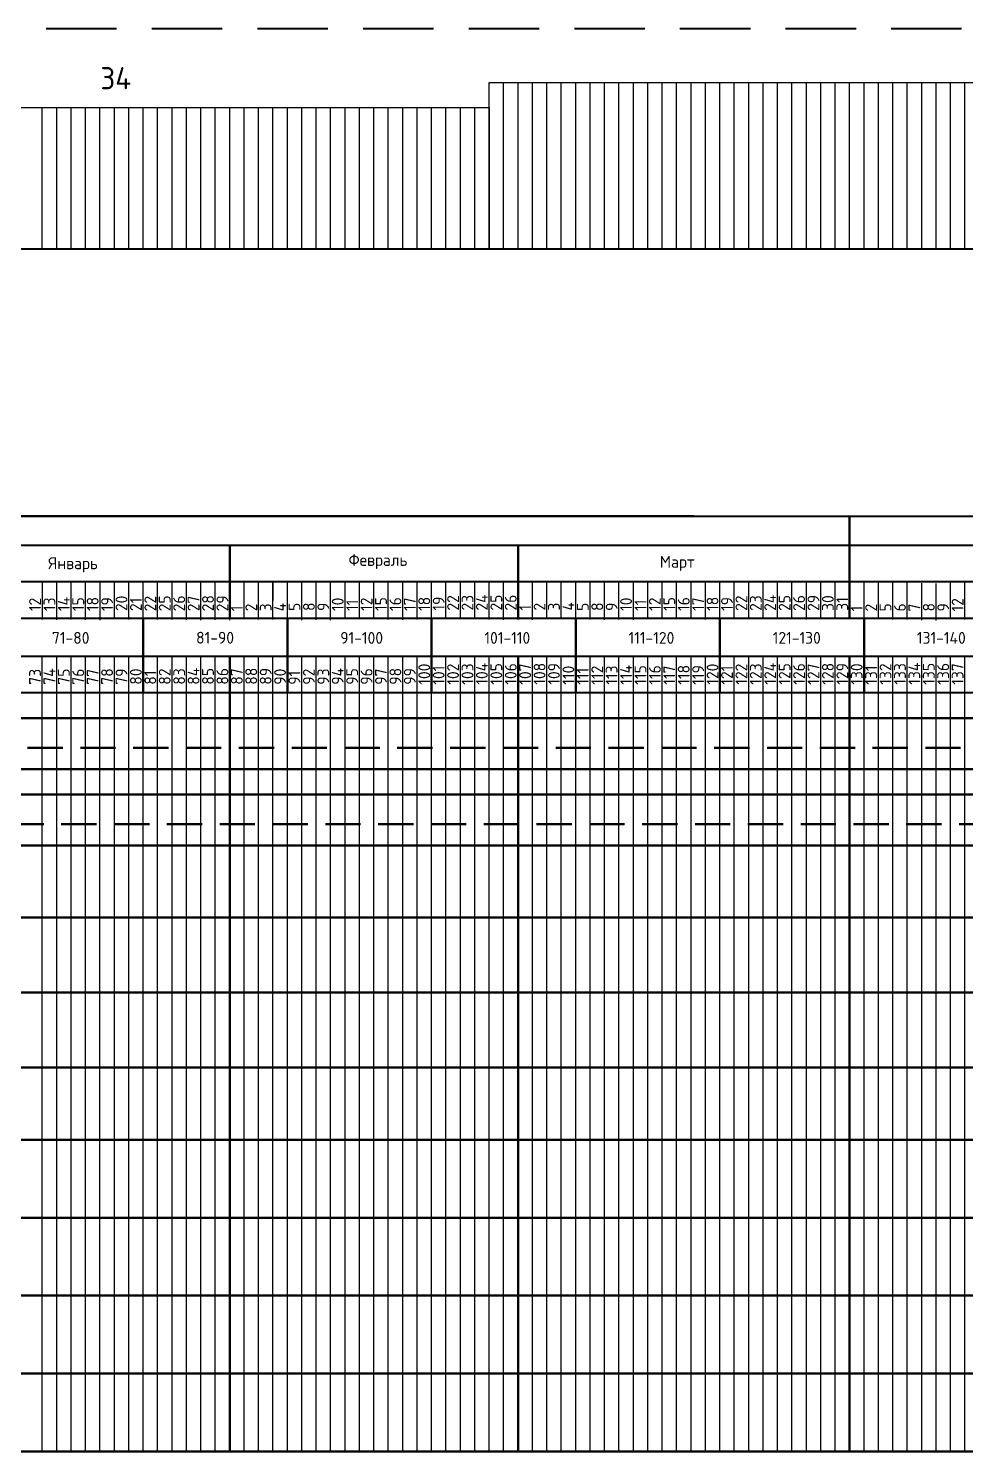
# Model space of a CAD drawing. Header units: millimetres. Extents: x -782 to 10910, y 3841 to 13237.
# Drawn here: x 4202.5 to 4287, y 12475.1 to 12603.5 of the extents above; entities that cross this region are included whole.
import ezdxf

# ---------------------------------------------------------------- set-up
doc = ezdxf.new("R2010")
doc.units = ezdxf.units.MM
doc.linetypes.add('DASHED2', pattern=[9.525, 6.35, -3.175])
doc.linetypes.add('HIDDEN2', pattern=[4.7625, 3.175, -1.5875])
doc.layers.add('05', color=7, linetype='Continuous', lineweight=50)
doc.layers.add('A0-08', color=101, linetype='Continuous')
doc.styles.add('GOST-2.304_Type-B', font='GOST_Common.ttf')

msp = doc.modelspace()

# ---------------------------------------------------------------- linework, layer by layer
at = {"linetype": 'DASHED2', "lineweight": 40}
msp.add_line((4108.816436, 12603.501615), (4715.916436, 12603.501615), dxfattribs=at)
at = {"lineweight": 25}
for p, q in [((4244.016436, 12583.626615), (4244.016436, 12598.626615)), ((4245.316436, 12583.626615), (4245.316436, 12598.626615)), ((4246.616436, 12583.626615), (4246.616436, 12598.626615)), ((4247.916436, 12583.626615), (4247.916436, 12598.626615)), ((4249.216436, 12583.626615), (4249.216436, 12598.626615)), ((4250.516436, 12583.626615), (4250.516436, 12598.626615)), ((4251.816436, 12583.626615), (4251.816436, 12598.626615)), ((4253.116436, 12583.626615), (4253.116436, 12598.626615)), ((4254.416436, 12583.626615), (4254.416436, 12598.626615)), ((4255.716436, 12583.626615), (4255.716436, 12598.626615)), ((4257.016436, 12583.626615), (4257.016436, 12598.626615)), ((4258.316436, 12583.626615), (4258.316436, 12598.626615)), ((4259.616436, 12583.626615), (4259.616436, 12598.626615)), ((4260.916436, 12583.626615), (4260.916436, 12598.626615)), ((4262.216436, 12583.626615), (4262.216436, 12598.626615)), ((4263.516436, 12583.626615), (4263.516436, 12598.626615)), ((4264.816436, 12583.626615), (4264.816436, 12598.626615)), ((4266.116436, 12583.626615), (4266.116436, 12598.626615)), ((4267.416436, 12583.626615), (4267.416436, 12598.626615)), ((4268.716436, 12583.626615), (4268.716436, 12598.626615)), ((4270.016436, 12583.626615), (4270.016436, 12598.626615)), ((4271.316436, 12583.626615), (4271.316436, 12598.626615)), ((4272.616436, 12583.626615), (4272.616436, 12598.626615)), ((4273.916436, 12583.626615), (4273.916436, 12598.626615)), ((4275.216436, 12583.626615), (4275.216436, 12598.626615)), ((4276.516436, 12583.626615), (4276.516436, 12598.626615)), ((4277.816436, 12583.626615), (4277.816436, 12598.626615)), ((4279.116436, 12583.626615), (4279.116436, 12598.626615)), ((4280.416436, 12583.626615), (4280.416436, 12598.626615)), ((4281.716436, 12583.626615), (4281.716436, 12598.626615)), ((4283.016436, 12583.626615), (4283.016436, 12598.626615)), ((4284.316436, 12583.626615), (4284.316436, 12598.626615)), ((4285.616436, 12583.626615), (4285.616436, 12598.626615)), ((4286.916436, 12583.626615), (4286.916436, 12598.626615)), ((4203.716436, 12583.626615), (4203.716436, 12596.376615)), ((4205.016436, 12583.626615), (4205.016436, 12596.376615)), ((4206.316436, 12583.626615), (4206.316436, 12596.376615)), ((4207.616436, 12583.626615), (4207.616436, 12596.376615)), ((4208.916436, 12583.626615), (4208.916436, 12596.376615)), ((4210.216436, 12583.626615), (4210.216436, 12596.376615)), ((4211.516436, 12583.626615), (4211.516436, 12596.376615)), ((4212.816436, 12583.626615), (4212.816436, 12596.376615)), ((4214.116436, 12583.626615), (4214.116436, 12596.376615)), ((4215.416436, 12583.626615), (4215.416436, 12596.376615)), ((4216.716436, 12583.626615), (4216.716436, 12596.376615)), ((4218.016436, 12583.626615), (4218.016436, 12596.376615)), ((4219.316436, 12583.626615), (4219.316436, 12596.376615)), ((4220.616436, 12583.626615), (4220.616436, 12596.376615)), ((4221.916436, 12583.626615), (4221.916436, 12596.376615)), ((4223.216436, 12583.626615), (4223.216436, 12596.376615)), ((4224.516436, 12583.626615), (4224.516436, 12596.376615)), ((4225.816436, 12583.626615), (4225.816436, 12596.376615)), ((4227.116436, 12583.626615), (4227.116436, 12596.376615)), ((4228.416436, 12583.626615), (4228.416436, 12596.376615)), ((4229.716436, 12583.626615), (4229.716436, 12596.376615)), ((4231.016436, 12583.626615), (4231.016436, 12596.376615)), ((4232.316436, 12583.626615), (4232.316436, 12596.376615)), ((4233.616436, 12583.626615), (4233.616436, 12596.376615)), ((4234.916436, 12583.626615), (4234.916436, 12596.376615)), ((4236.216436, 12583.626615), (4236.216436, 12596.376615)), ((4237.516436, 12583.626615), (4237.516436, 12596.376615)), ((4238.816436, 12583.626615), (4238.816436, 12596.376615)), ((4240.116436, 12583.626615), (4240.116436, 12596.376615)), ((4241.416436, 12583.626615), (4241.416436, 12596.376615)), ((4242.716436, 12583.626615), (4242.716436, 12596.376615)), ((4203.717062, 12550.197031), (4203.717062, 12553.521213)), ((4205.01694, 12550.195102), (4205.01694, 12553.519284)), ((4205.017062, 12550.16626), (4205.017062, 12553.490442)), ((4206.31694, 12550.195102), (4206.31694, 12553.519284)), ((4207.61694, 12550.164331), (4207.61694, 12553.488513)), ((4207.616999, 12550.245531), (4207.616999, 12553.569714)), ((4208.91694, 12550.13356), (4208.91694, 12553.457743)), ((4210.216999, 12550.245531), (4210.216999, 12553.569714)), ((4211.516877, 12550.195274), (4211.516877, 12553.519457)), ((4211.516901, 12550.299245), (4211.516901, 12553.623427)), ((4211.516999, 12550.245531), (4211.516999, 12553.569714)), ((4212.816999, 12550.214761), (4212.816999, 12553.538943)), ((4214.116877, 12550.195274), (4214.116877, 12553.519457)), ((4214.116901, 12550.206972), (4214.116901, 12553.531155)), ((4215.416877, 12550.195274), (4215.416877, 12553.519457)), ((4216.716877, 12550.164504), (4216.716877, 12553.488686)), ((4216.716901, 12550.206972), (4216.716901, 12553.531155)), ((4218.016877, 12550.133733), (4218.016877, 12553.457915)), ((4218.016901, 12550.206972), (4218.016901, 12553.531155)), ((4219.316901, 12550.176202), (4219.316901, 12553.500384)), ((4220.616814, 12550.213004), (4220.616814, 12553.537187)), ((4220.616901, 12550.145431), (4220.616901, 12553.469613)), ((4223.216814, 12550.213004), (4223.216814, 12553.537187)), ((4223.216839, 12550.207145), (4223.216839, 12553.531327)), ((4224.516814, 12550.213004), (4224.516814, 12553.537187)), ((4225.816814, 12550.182234), (4225.816814, 12553.506416)), ((4225.816839, 12550.207145), (4225.816839, 12553.531327)), ((4227.116814, 12550.151463), (4227.116814, 12553.475645)), ((4227.116839, 12550.207145), (4227.116839, 12553.531327)), ((4228.416839, 12550.176374), (4228.416839, 12553.500557)), ((4229.716751, 12550.230734), (4229.716751, 12553.554916)), ((4229.716839, 12550.145604), (4229.716839, 12553.469786)), ((4232.316751, 12550.230734), (4232.316751, 12553.554916)), ((4232.316775, 12550.224875), (4232.316775, 12553.549057)), ((4233.616751, 12550.230734), (4233.616751, 12553.554916)), ((4234.916751, 12550.199964), (4234.916751, 12553.524146)), ((4234.916775, 12550.224875), (4234.916775, 12553.549057)), ((4236.216751, 12550.169193), (4236.216751, 12553.493375)), ((4236.216775, 12550.224875), (4236.216775, 12553.549057)), ((4237.516775, 12550.194104), (4237.516775, 12553.518287)), ((4238.816688, 12550.230907), (4238.816688, 12553.555089)), ((4238.816775, 12550.163334), (4238.816775, 12553.487516)), ((4241.416688, 12550.230907), (4241.416688, 12553.555089)), ((4241.416712, 12550.242605), (4241.416712, 12553.566787)), ((4242.716688, 12550.230907), (4242.716688, 12553.555089)), ((4244.016688, 12550.200136), (4244.016688, 12553.524318)), ((4244.016712, 12550.242605), (4244.016712, 12553.566787)), ((4245.316688, 12550.169365), (4245.316688, 12553.493548)), ((4245.316712, 12550.242605), (4245.316712, 12553.566787)), ((4246.616712, 12550.211834), (4246.616712, 12553.536016)), ((4247.916625, 12550.248637), (4247.916625, 12553.572819)), ((4247.916712, 12550.181064), (4247.916712, 12553.505246)), ((4250.516625, 12550.248637), (4250.516625, 12553.572819)), ((4250.51665, 12550.242777), (4250.51665, 12553.56696)), ((4251.816625, 12550.248637), (4251.816625, 12553.572819)), ((4253.116625, 12550.217866), (4253.116625, 12553.542048)), ((4253.11665, 12550.242777), (4253.11665, 12553.56696)), ((4254.416625, 12550.187095), (4254.416625, 12553.511278)), ((4254.41665, 12550.242777), (4254.41665, 12553.56696)), ((4255.71665, 12550.212007), (4255.71665, 12553.536189)), ((4257.016562, 12550.266367), (4257.016562, 12553.590549)), ((4257.01665, 12550.181236), (4257.01665, 12553.505418)), ((4259.616562, 12550.266367), (4259.616562, 12553.590549)), ((4259.616587, 12550.260507), (4259.616587, 12553.58469)), ((4260.916562, 12550.266367), (4260.916562, 12553.590549)), ((4262.216562, 12550.235596), (4262.216562, 12553.559778)), ((4262.216587, 12550.260507), (4262.216587, 12553.58469)), ((4263.516562, 12550.204825), (4263.516562, 12553.529008)), ((4263.516587, 12550.260507), (4263.516587, 12553.58469)), ((4264.816587, 12550.229737), (4264.816587, 12553.553919)), ((4266.116499, 12550.266539), (4266.116499, 12553.590721)), ((4268.716499, 12550.266539), (4268.716499, 12553.590721)), ((4270.016499, 12550.266539), (4270.016499, 12553.590721)), ((4271.316499, 12550.235769), (4271.316499, 12553.559951)), ((4272.616499, 12550.204998), (4272.616499, 12553.52918)), ((4275.216436, 12550.284269), (4275.216436, 12553.608451)), ((4277.816436, 12550.191997), (4277.816436, 12553.516179)), ((4280.416436, 12550.191997), (4280.416436, 12553.516179)), ((4281.716436, 12550.191997), (4281.716436, 12553.516179)), ((4283.016436, 12550.161226), (4283.016436, 12553.485408)), ((4284.316436, 12550.130455), (4284.316436, 12553.454637)), ((4286.916373, 12550.192169), (4286.916373, 12553.516351)), ((4203.716436, 12543.605173), (4203.716436, 12546.929356)), ((4203.716436, 12543.605173), (4203.716436, 12546.929356)), ((4203.716436, 12475.181368), (4203.716436, 12546.91397)), ((4205.016436, 12543.605173), (4205.016436, 12546.929356)), ((4205.016436, 12543.605173), (4205.016436, 12546.929356)), ((4205.016436, 12475.181373), (4205.016436, 12546.91397)), ((4206.316436, 12543.605173), (4206.316436, 12546.944741)), ((4206.316436, 12475.181378), (4206.316436, 12546.91397)), ((4207.616436, 12475.181383), (4207.616436, 12546.91397)), ((4207.616436, 12543.589788), (4207.616436, 12546.91397)), ((4207.616436, 12543.589788), (4207.616436, 12546.91397)), ((4208.916436, 12475.181388), (4208.916436, 12546.91397)), ((4208.916436, 12543.589788), (4208.916436, 12546.91397)), ((4208.916436, 12543.589788), (4208.916436, 12546.91397)), ((4210.216436, 12543.589788), (4210.216436, 12546.929356)), ((4210.216436, 12475.181393), (4210.216436, 12546.91397)), ((4211.516436, 12543.605173), (4211.516436, 12546.929356)), ((4211.516436, 12543.605173), (4211.516436, 12546.929356)), ((4211.516436, 12475.181397), (4211.516436, 12546.91397)), ((4212.816436, 12543.605173), (4212.816436, 12546.929356)), ((4212.816436, 12475.181402), (4212.816436, 12546.91397)), ((4214.116436, 12543.605173), (4214.116436, 12546.944741)), ((4214.116436, 12475.181407), (4214.116436, 12546.91397)), ((4215.416436, 12543.605173), (4215.416436, 12546.929356)), ((4215.416436, 12543.605173), (4215.416436, 12546.929356)), ((4215.416436, 12475.181412), (4215.416436, 12546.91397)), ((4216.716436, 12543.605173), (4216.716436, 12546.929356)), ((4216.716436, 12543.605173), (4216.716436, 12546.929356)), ((4216.716436, 12475.181417), (4216.716436, 12546.91397)), ((4218.016436, 12543.605173), (4218.016436, 12546.944741)), ((4218.016436, 12475.181421), (4218.016436, 12546.91397)), ((4219.316436, 12543.605173), (4219.316436, 12546.929356)), ((4219.316436, 12543.605173), (4219.316436, 12546.929356)), ((4219.316436, 12475.181426), (4219.316436, 12546.91397)), ((4220.616436, 12543.605173), (4220.616436, 12546.929356)), ((4220.616436, 12543.605173), (4220.616436, 12546.929356)), ((4220.616436, 12475.181431), (4220.616436, 12546.91397)), ((4221.916436, 12543.605173), (4221.916436, 12546.944741)), ((4221.916436, 12475.181436), (4221.916436, 12546.91397)), ((4223.216436, 12543.605173), (4223.216436, 12546.929356)), ((4223.216436, 12543.605173), (4223.216436, 12546.929356)), ((4223.216436, 12475.181441), (4223.216436, 12546.91397)), ((4224.516436, 12543.605173), (4224.516436, 12546.929356)), ((4224.516436, 12543.605173), (4224.516436, 12546.929356)), ((4224.516436, 12475.181446), (4224.516436, 12546.91397)), ((4225.816436, 12475.18145), (4225.816436, 12546.91397)), ((4227.116436, 12475.181455), (4227.116436, 12546.91397)), ((4227.116436, 12543.589788), (4227.116436, 12546.91397)), ((4227.116436, 12543.589788), (4227.116436, 12546.91397)), ((4228.416436, 12475.18146), (4228.416436, 12546.91397)), ((4228.416436, 12543.589788), (4228.416436, 12546.91397)), ((4228.416436, 12543.589788), (4228.416436, 12546.91397)), ((4229.716436, 12543.589788), (4229.716436, 12546.929356)), ((4229.716436, 12475.181465), (4229.716436, 12546.91397)), ((4231.016436, 12475.18147), (4231.016436, 12546.91397)), ((4231.016436, 12543.574403), (4231.016436, 12546.898585)), ((4231.016436, 12543.574403), (4231.016436, 12546.898585)), ((4232.316436, 12475.181474), (4232.316436, 12546.91397)), ((4232.316436, 12543.574403), (4232.316436, 12546.898585)), ((4232.316436, 12543.574403), (4232.316436, 12546.898585)), ((4233.616436, 12475.181479), (4233.616436, 12546.91397)), ((4233.616436, 12543.574403), (4233.616436, 12546.91397)), ((4234.916436, 12475.181484), (4234.916436, 12546.91397)), ((4234.916436, 12543.589788), (4234.916436, 12546.91397)), ((4234.916436, 12543.589788), (4234.916436, 12546.91397)), ((4236.216436, 12475.181489), (4236.216436, 12546.91397)), ((4236.216436, 12543.589788), (4236.216436, 12546.91397)), ((4236.216436, 12543.589788), (4236.216436, 12546.91397)), ((4237.516436, 12543.589788), (4237.516436, 12546.929356)), ((4237.516436, 12475.181494), (4237.516436, 12546.91397)), ((4238.816436, 12475.181499), (4238.816436, 12546.91397)), ((4238.816436, 12543.589788), (4238.816436, 12546.91397)), ((4240.116436, 12475.181503), (4240.116436, 12546.91397)), ((4240.116436, 12543.589788), (4240.116436, 12546.91397)), ((4240.116436, 12543.589788), (4240.116436, 12546.91397)), ((4241.416436, 12543.589788), (4241.416436, 12546.929356)), ((4241.416436, 12475.181508), (4241.416436, 12546.91397)), ((4242.716436, 12475.181513), (4242.716436, 12546.91397)), ((4242.716436, 12543.589788), (4242.716436, 12546.91397)), ((4242.716436, 12543.589788), (4242.716436, 12546.91397)), ((4244.016436, 12475.181518), (4244.016436, 12546.91397)), ((4244.016436, 12543.589788), (4244.016436, 12546.91397)), ((4244.016436, 12543.589788), (4244.016436, 12546.91397)), ((4245.316436, 12543.589788), (4245.316436, 12546.929356)), ((4245.316436, 12475.181523), (4245.316436, 12546.91397)), ((4246.616436, 12475.181527), (4246.616436, 12546.91397)), ((4246.616436, 12543.589788), (4246.616436, 12546.91397)), ((4246.616436, 12543.589788), (4246.616436, 12546.91397)), ((4247.916436, 12475.181532), (4247.916436, 12546.91397)), ((4247.916436, 12543.589788), (4247.916436, 12546.91397)), ((4247.916436, 12543.589788), (4247.916436, 12546.91397)), ((4249.216436, 12543.589788), (4249.216436, 12546.929356)), ((4249.216436, 12475.181537), (4249.216436, 12546.91397)), ((4250.516436, 12475.181542), (4250.516436, 12546.91397)), ((4250.516436, 12543.574403), (4250.516436, 12546.898585)), ((4250.516436, 12543.574403), (4250.516436, 12546.898585)), ((4251.816436, 12475.181547), (4251.816436, 12546.91397)), ((4251.816436, 12543.574403), (4251.816436, 12546.898585)), ((4253.116436, 12475.181552), (4253.116436, 12546.91397)), ((4253.116436, 12543.574403), (4253.116436, 12546.91397)), ((4254.416436, 12475.181556), (4254.416436, 12546.91397)), ((4254.416436, 12543.559017), (4254.416436, 12546.8832)), ((4254.416436, 12543.559017), (4254.416436, 12546.8832)), ((4255.716436, 12475.181561), (4255.716436, 12546.91397)), ((4255.716436, 12543.559017), (4255.716436, 12546.8832)), ((4255.716436, 12543.559017), (4255.716436, 12546.8832)), ((4257.016436, 12475.181566), (4257.016436, 12546.91397)), ((4257.016436, 12543.559017), (4257.016436, 12546.898585)), ((4258.316436, 12475.181571), (4258.316436, 12546.91397)), ((4258.316436, 12543.574403), (4258.316436, 12546.898585)), ((4258.316436, 12543.574403), (4258.316436, 12546.898585)), ((4259.616436, 12475.181576), (4259.616436, 12546.91397)), ((4259.616436, 12543.574403), (4259.616436, 12546.898585)), ((4259.616436, 12543.574403), (4259.616436, 12546.898585)), ((4260.916436, 12475.18158), (4260.916436, 12546.91397)), ((4260.916436, 12543.574403), (4260.916436, 12546.91397)), ((4262.216436, 12475.181585), (4262.216436, 12546.91397)), ((4262.216436, 12543.574403), (4262.216436, 12546.898585)), ((4262.216436, 12543.574403), (4262.216436, 12546.898585)), ((4263.516436, 12475.18159), (4263.516436, 12546.91397)), ((4263.516436, 12543.574403), (4263.516436, 12546.898585)), ((4263.516436, 12543.574403), (4263.516436, 12546.898585)), ((4264.816436, 12475.181595), (4264.816436, 12546.91397)), ((4266.116436, 12475.1816), (4266.116436, 12546.91397)), ((4266.116436, 12543.574403), (4266.116436, 12546.898585)), ((4266.116436, 12543.574403), (4266.116436, 12546.898585)), ((4267.416436, 12475.181605), (4267.416436, 12546.91397)), ((4267.416436, 12543.574403), (4267.416436, 12546.898585)), ((4267.416436, 12543.574403), (4267.416436, 12546.898585)), ((4268.716436, 12475.181609), (4268.716436, 12546.91397)), ((4268.716436, 12543.574403), (4268.716436, 12546.91397)), ((4270.016436, 12475.181614), (4270.016436, 12546.91397)), ((4270.016436, 12543.574403), (4270.016436, 12546.898585)), ((4270.016436, 12543.574403), (4270.016436, 12546.898585)), ((4271.316436, 12475.181619), (4271.316436, 12546.91397)), ((4271.316436, 12543.574403), (4271.316436, 12546.898585)), ((4271.316436, 12543.574403), (4271.316436, 12546.898585)), ((4272.616436, 12475.181624), (4272.616436, 12546.91397)), ((4272.616436, 12543.574403), (4272.616436, 12546.91397)), ((4273.916436, 12543.605173), (4273.916436, 12546.929356)), ((4273.916436, 12543.605173), (4273.916436, 12546.929356)), ((4273.916436, 12475.181629), (4273.916436, 12546.91397)), ((4275.216436, 12543.605173), (4275.216436, 12546.929356)), ((4275.216436, 12543.605173), (4275.216436, 12546.929356)), ((4275.216436, 12475.181633), (4275.216436, 12546.91397)), ((4276.516436, 12543.605173), (4276.516436, 12546.944741)), ((4276.516436, 12475.181638), (4276.516436, 12546.91397)), ((4277.816436, 12475.181643), (4277.816436, 12546.91397)), ((4277.816436, 12543.589788), (4277.816436, 12546.91397)), ((4279.116436, 12475.181648), (4279.116436, 12546.91397)), ((4279.116436, 12543.589788), (4279.116436, 12546.91397)), ((4279.116436, 12543.589788), (4279.116436, 12546.91397)), ((4280.416436, 12543.589788), (4280.416436, 12546.929356)), ((4280.416436, 12475.181653), (4280.416436, 12546.91397)), ((4281.716436, 12543.605173), (4281.716436, 12546.929356)), ((4281.716436, 12543.605173), (4281.716436, 12546.929356)), ((4281.716436, 12475.181657), (4281.716436, 12546.91397)), ((4283.016436, 12543.605173), (4283.016436, 12546.929356)), ((4283.016436, 12543.605173), (4283.016436, 12546.929356)), ((4283.016436, 12475.181662), (4283.016436, 12546.91397)), ((4284.316436, 12543.605173), (4284.316436, 12546.944741)), ((4284.316436, 12475.181667), (4284.316436, 12546.91397)), ((4285.616436, 12543.605173), (4285.616436, 12546.929356)), ((4285.616436, 12543.605173), (4285.616436, 12546.929356)), ((4285.616436, 12475.181672), (4285.616436, 12546.91397)), ((4286.916436, 12543.605173), (4286.916436, 12546.929356)), ((4286.916436, 12543.605173), (4286.916436, 12546.929356)), ((4286.916436, 12475.181677), (4286.916436, 12546.91397))]:
    msp.add_line(p, q, dxfattribs=at)
at = {"lineweight": -3}
for p, q in [((4244.016436, 12583.626615), (4244.016436, 12598.626615)), ((4244.016436, 12598.626615), (4544.316436, 12598.626615)), ((4181.616436, 12596.376615), (4244.016436, 12596.376615)), ((4244.016436, 12596.376615), (4244.016436, 12583.626615)), ((4212.816901, 12550.330016), (4212.817682, 12553.649684)), ((4264.816499, 12550.314867), (4264.816436, 12553.641394)), ((4273.916436, 12550.31504), (4273.916373, 12553.641567)), ((4203.71694, 12550.225872), (4203.71772, 12553.545541)), ((4206.316999, 12550.276302), (4206.316936, 12553.602829)), ((4208.916999, 12550.276302), (4208.917779, 12553.595971)), ((4210.216876, 12550.243602), (4210.216813, 12553.570129)), ((4211.516999, 12550.258745), (4211.51778, 12553.578413)), ((4212.816877, 12550.226045), (4212.817657, 12553.545714)), ((4215.416901, 12550.237743), (4215.417682, 12553.557412)), ((4219.316814, 12550.243775), (4219.316751, 12553.570302)), ((4221.916838, 12550.255473), (4221.916775, 12553.582)), ((4221.916814, 12550.243775), (4221.917594, 12553.563444)), ((4224.516839, 12550.237916), (4224.517619, 12553.557584)), ((4228.416751, 12550.261505), (4228.416688, 12553.588032)), ((4231.016775, 12550.255646), (4231.016712, 12553.582172)), ((4231.016751, 12550.261505), (4231.017531, 12553.581174)), ((4233.616775, 12550.255646), (4233.617556, 12553.575314)), ((4237.516688, 12550.279235), (4237.516625, 12553.605762)), ((4237.516776, 12550.268686), (4237.517556, 12553.588355)), ((4240.116712, 12550.273376), (4240.116649, 12553.599902)), ((4240.116688, 12550.261677), (4240.117468, 12553.581346)), ((4242.716712, 12550.273376), (4242.717493, 12553.593044)), ((4246.616625, 12550.279407), (4246.616562, 12553.605934)), ((4249.216649, 12550.291106), (4249.216586, 12553.617632)), ((4249.216625, 12550.279407), (4249.217405, 12553.599076)), ((4250.51665, 12550.304319), (4250.51743, 12553.623987)), ((4251.81665, 12550.273548), (4251.81743, 12553.593217)), ((4255.716562, 12550.297137), (4255.716499, 12553.623664)), ((4258.316587, 12550.291278), (4258.316524, 12553.617805)), ((4258.316562, 12550.297137), (4258.317342, 12553.616806)), ((4260.916587, 12550.291278), (4260.917367, 12553.610947)), ((4263.516587, 12550.273721), (4263.517367, 12553.593389)), ((4267.416499, 12550.29731), (4267.41728, 12553.616979)), ((4279.116436, 12550.222767), (4279.117216, 12553.542436)), ((4285.616373, 12550.240497), (4285.61631, 12553.567024))]:
    msp.add_line(p, q, dxfattribs=at)
at = {"color": 0, "lineweight": 40, "ltscale": 0.01}
msp.add_line((4090.01365, 12583.626615), (4826.080675, 12583.626615), dxfattribs=at)
at = {"lineweight": 50}
for p, q in [((4276.516436, 12550.222767), (4276.516436, 12559.52533)), ((4220.616901, 12550.239485), (4220.616901, 12556.916105)), ((4246.616712, 12550.196252), (4246.616712, 12556.872872)), ((4276.516436, 12550.31504), (4276.517216, 12553.634708)), ((4212.816436, 12543.605173), (4212.816436, 12550.222767)), ((4225.816436, 12543.605173), (4225.816436, 12550.222767)), ((4238.816436, 12543.589788), (4238.816436, 12550.222767)), ((4251.816436, 12543.574403), (4251.816436, 12550.222767)), ((4264.816436, 12543.574403), (4264.816436, 12550.222767)), ((4277.816436, 12543.589788), (4277.816436, 12550.222767)), ((4220.615811, 12546.91397), (4220.617093, 12475.181118)), ((4246.615622, 12546.916065), (4246.616903, 12475.183213)), ((4276.515434, 12546.821698), (4276.516715, 12475.088845)), ((4181.616436, 12541.300489), (4523.516436, 12541.300489)), ((4059.097907, 12536.718392), (4849.816436, 12536.721632)), ((4181.616464, 12534.41421), (4523.516464, 12534.41421)), ((4059.097875, 12529.816226), (4849.816436, 12529.816226)), ((4059.097907, 12523.325388), (4849.816436, 12523.325388)), ((4059.097907, 12516.560331), (4849.816436, 12516.560331)), ((4059.097907, 12509.795274), (4849.816436, 12509.798204)), ((4059.097907, 12509.795274), (4849.816436, 12509.798204)), ((4059.097907, 12503.293269), (4849.816436, 12503.293269)), ((4059.097907, 12496.26516), (4849.816436, 12496.268099)), ((4059.097907, 12496.26516), (4849.816436, 12496.268099)), ((4059.097907, 12489.237051), (4849.816436, 12489.237051)), ((4059.097907, 12489.237051), (4849.816436, 12489.237051)), ((4059.097907, 12482.208942), (4849.816436, 12482.211872)), ((4059.097907, 12482.208942), (4849.816436, 12482.211872)), ((4059.097907, 12482.208942), (4849.816436, 12482.208942)), ((4059.097665, 12475.180833), (4849.816436, 12475.183771)), ((4059.097665, 12475.180833), (4849.816436, 12475.183771)), ((4059.097665, 12475.180833), (4849.816436, 12475.183771)), ((4059.097665, 12475.180833), (4849.816436, 12475.183771))]:
    msp.add_line(p, q, dxfattribs=at)
at = {"linetype": 'HIDDEN2', "lineweight": 50}
for p, q in [((4173.816436, 12538.629858), (4518.316436, 12538.629858)), ((4181.616436, 12531.743579), (4523.516436, 12531.743579))]:
    msp.add_line(p, q, dxfattribs=at)
at = {"layer": '05'}
msp.add_line((4133.382876, 12559.52533), (4262.466533, 12559.52533), dxfattribs=at)
at = {"layer": 'A0-08', "color": 0, "lineweight": 40}
for p, q in [((4108.816436, 12559.52533), (4849.816436, 12559.52533)), ((4108.816436, 12559.52533), (4849.816436, 12559.52533)), ((4133.382876, 12559.52533), (4849.816436, 12559.52533)), ((4162.30183, 12559.52533), (4849.816436, 12559.52533)), ((4108.816436, 12556.904249), (4849.816436, 12556.904249)), ((4108.818409, 12553.634708), (4849.818409, 12553.634708)), ((4108.817628, 12550.31504), (4849.817628, 12550.31504)), ((4108.816436, 12546.91397), (4849.816436, 12546.91397)), ((4203.099002, 12546.91397), (4849.816436, 12546.929356)), ((4108.816436, 12543.620559), (4849.816436, 12543.620559))]:
    msp.add_line(p, q, dxfattribs=at)
at = {"layer": 'A0-08', "color": 0, "lineweight": 25}
for p, q in [((4127.626134, 12543.620559), (4404.641687, 12543.620559)), ((4127.626134, 12543.605173), (4404.641687, 12543.605173)), ((4135.377068, 12543.620559), (4404.641687, 12543.620559)), ((4135.377068, 12543.605173), (4404.641687, 12543.605173)), ((4163.089116, 12543.620559), (4404.641687, 12543.620559)), ((4163.089116, 12543.620559), (4404.641687, 12543.620559)), ((4163.089116, 12543.605173), (4404.641687, 12543.605173)), ((4163.089116, 12543.605173), (4404.641687, 12543.605173)), ((4203.099002, 12543.620559), (4404.641687, 12543.620559)), ((4203.099002, 12543.605173), (4404.641687, 12543.605173)), ((4218.254679, 12543.620559), (4259.29402, 12543.620559)), ((4218.254679, 12543.605173), (4259.29402, 12543.605173)), ((4255.635832, 12543.620559), (4256.490818, 12543.620559)), ((4255.635832, 12543.605173), (4256.490818, 12543.605173))]:
    msp.add_line(p, q, dxfattribs=at)

# ---------------------------------------------------------------- texts
at = {"layer": 'A0-08', "color": 0, "lineweight": 25, "style": 'GOST-2.304_Type-B'}
for s, p in [('Январь', (4204.266556, 12554.74223)), ('Февраль', (4231.325404, 12555.04097)), ('Март', (4259.401046, 12554.877436)), ('71-80', (4204.581106, 12548.013077)), ('81-90', (4217.581106, 12548.028462)), ('91-100', (4230.581106, 12548.013077)), ('101-110', (4243.581106, 12548.013077)), ('111-120', (4256.581106, 12548.013077)), ('121-130', (4269.581106, 12548.013077)), ('131-140', (4282.581106, 12548.013077))]:
    msp.add_text(s, height=1.0687328, dxfattribs=at).set_placement(p)
for s, height, p in [('24', 1.0687328, (4243.889955, 12551.008828)), ('25', 1.0687328, (4245.189955, 12551.008828)), ('26', 1.0687328, (4246.489955, 12551.008828)), ('24', 1.0687328, (4269.889854, 12550.97823)), ('12', 1.0687328, (4203.590305, 12550.963254)), ('13', 1.0687328, (4204.890305, 12550.963254)), ('14', 1.0687328, (4206.190305, 12550.963254)), ('15', 1.0687328, (4207.490305, 12550.963254)), ('18', 1.0687328, (4208.790305, 12550.963254)), ('19', 1.0687328, (4210.090305, 12550.963254)), ('20', 1.0687328, (4211.390305, 12550.963254)), ('21', 1.0687328, (4212.690305, 12550.963254)), ('22', 1.0687328, (4213.990144, 12550.942425)), ('25', 1.0687328, (4215.290144, 12550.942425)), ('26', 1.0687328, (4216.590144, 12550.942425)), ('27', 1.0687328, (4217.890144, 12550.942425)), ('28', 1.0687328, (4219.190144, 12550.942425)), ('29', 1.0687328, (4220.490144, 12550.942425)), ('1', 1.068733, (4221.790144, 12550.942425)), ('2', 1.068733, (4223.090144, 12550.942425)), ('3', 1.068733, (4224.390144, 12550.942425)), ('4', 1.068733, (4225.690144, 12550.942425)), ('5', 1.068733, (4226.990081, 12550.973196)), ('8', 1.068733, (4228.290081, 12550.973196)), ('9', 1.068733, (4229.590081, 12550.973196)), ('10', 1.0687328, (4230.890081, 12550.973196)), ('11', 1.0687328, (4232.190081, 12550.973196)), ('12', 1.0687328, (4233.490081, 12550.973196)), ('15', 1.0687328, (4234.790081, 12550.973196)), ('16', 1.0687328, (4236.090081, 12550.973196)), ('17', 1.0687328, (4237.390081, 12550.973196)), ('18', 1.0687328, (4238.690081, 12550.973196)), ('19', 1.0687328, (4239.989955, 12551.008828)), ('22', 1.0687328, (4241.289955, 12551.008828)), ('23', 1.0687328, (4242.589955, 12551.008828)), ('1', 1.068733, (4247.789955, 12551.008828)), ('2', 1.068733, (4249.089955, 12551.008828)), ('3', 1.068733, (4250.389955, 12551.008828)), ('4', 1.068733, (4251.689955, 12551.008828)), ('5', 1.068733, (4252.989893, 12550.97823)), ('8', 1.068733, (4254.289893, 12550.97823)), ('9', 1.068733, (4255.589893, 12550.97823)), ('10', 1.0687328, (4256.889893, 12550.97823)), ('11', 1.0687328, (4258.189893, 12550.97823)), ('12', 1.0687328, (4259.489893, 12550.97823)), ('15', 1.0687328, (4260.789893, 12550.97823)), ('16', 1.0687328, (4262.089893, 12550.97823)), ('17', 1.0687328, (4263.389893, 12550.97823)), ('18', 1.0687328, (4264.689893, 12550.97823)), ('19', 1.0687328, (4265.989854, 12550.97823)), ('22', 1.0687328, (4267.289854, 12550.97823)), ('23', 1.0687328, (4268.589854, 12550.97823)), ('25', 1.0687328, (4271.189854, 12550.97823)), ('26', 1.0687328, (4272.489854, 12550.97823)), ('29', 1.0687328, (4273.789854, 12550.97823)), ('30', 1.0687328, (4275.089854, 12550.97823)), ('31', 1.0687328, (4276.389679, 12550.988951)), ('1', 1.068733, (4277.689679, 12550.927449)), ('2', 1.068733, (4278.989679, 12550.927449)), ('5', 1.068733, (4280.289679, 12550.927449)), ('6', 1.068733, (4281.589679, 12550.927449)), ('7', 1.068733, (4282.889679, 12550.927449)), ('8', 1.068733, (4284.189679, 12550.927449)), ('9', 1.068733, (4285.489679, 12550.927449)), ('12', 1.0687328, (4286.789679, 12550.927449)), ('100', 1.0687328, (4238.689679, 12544.325241)), ('102', 1.0687328, (4241.289679, 12544.325241)), ('103', 1.0687328, (4242.589679, 12544.325241)), ('104', 1.0687328, (4243.889679, 12544.325241)), ('105', 1.0687328, (4245.189679, 12544.325241)), ('106', 1.0687328, (4246.489679, 12544.325241)), ('107', 1.0687328, (4247.789679, 12544.325241)), ('108', 1.0687328, (4249.089679, 12544.325241)), ('109', 1.0687328, (4250.389679, 12544.325241)), ('110', 1.0687328, (4251.689679, 12544.325241)), ('112', 1.0687328, (4254.289679, 12544.325241)), ('113', 1.0687328, (4255.589679, 12544.325241)), ('114', 1.0687328, (4256.889679, 12544.325241)), ('115', 1.0687328, (4258.189679, 12544.325241)), ('116', 1.0687328, (4259.489679, 12544.325241)), ('117', 1.0687328, (4260.789679, 12544.325241)), ('118', 1.0687328, (4262.089679, 12544.325241)), ('119', 1.0687328, (4263.389679, 12544.325241)), ('120', 1.0687328, (4264.689679, 12544.325241)), ('122', 1.0687328, (4267.289679, 12544.325241)), ('123', 1.0687328, (4268.589679, 12544.325241)), ('124', 1.0687328, (4269.889679, 12544.325241)), ('125', 1.0687328, (4271.189679, 12544.325241)), ('126', 1.0687328, (4272.489679, 12544.325241)), ('127', 1.0687328, (4273.789679, 12544.325241)), ('128', 1.0687328, (4275.089679, 12544.325241)), ('129', 1.0687328, (4276.389679, 12544.325241)), ('130', 1.0687328, (4277.689679, 12544.325241)), ('132', 1.0687328, (4280.289679, 12544.325241)), ('133', 1.0687328, (4281.589679, 12544.325241)), ('134', 1.0687328, (4282.889679, 12544.325241)), ('135', 1.0687328, (4284.189679, 12544.325241)), ('136', 1.0687328, (4285.489679, 12544.325241)), ('137', 1.0687328, (4286.789679, 12544.325241)), ('73', 1.0687328, (4203.589679, 12544.325241)), ('74', 1.0687328, (4204.889679, 12544.325241)), ('75', 1.0687328, (4206.189679, 12544.325241)), ('76', 1.0687328, (4207.489679, 12544.325241)), ('77', 1.0687328, (4208.789679, 12544.325241)), ('78', 1.0687328, (4210.089679, 12544.325241)), ('79', 1.0687328, (4211.389679, 12544.325241)), ('80', 1.0687328, (4212.689679, 12544.325241)), ('81', 1.0687328, (4213.989679, 12544.325241)), ('82', 1.0687328, (4215.289679, 12544.325241)), ('83', 1.0687328, (4216.589679, 12544.325241)), ('84', 1.0687328, (4217.889679, 12544.325241)), ('85', 1.0687328, (4219.189679, 12544.325241)), ('86', 1.0687328, (4220.489679, 12544.325241)), ('87', 1.0687328, (4221.789679, 12544.325241)), ('88', 1.0687328, (4223.089679, 12544.325241)), ('89', 1.0687328, (4224.389679, 12544.325241)), ('90', 1.0687328, (4225.689679, 12544.325241)), ('91', 1.0687328, (4226.989679, 12544.325241)), ('92', 1.0687328, (4228.289679, 12544.325241)), ('93', 1.0687328, (4229.589679, 12544.325241)), ('94', 1.0687328, (4230.889679, 12544.325241)), ('95', 1.0687328, (4232.189679, 12544.325241)), ('96', 1.0687328, (4233.489679, 12544.325241)), ('97', 1.0687328, (4234.789679, 12544.325241)), ('98', 1.0687328, (4236.089679, 12544.325241)), ('99', 1.0687328, (4237.389679, 12544.325241)), ('101', 1.0687328, (4239.989679, 12544.325241)), ('111', 1.0687328, (4252.989679, 12544.325241)), ('121', 1.0687328, (4265.989679, 12544.325241)), ('131', 1.0687328, (4278.989679, 12544.325241))]:
    msp.add_text(s, height=height, rotation=90, dxfattribs=at).set_placement(p)
at = {"layer": 'A0-08', "color": 0, "lineweight": 25, "insert": (4208.948598, 12600.018085), "char_height": 2, "attachment_point": 1, "style": 'GOST-2.304_Type-B'}
msp.add_mtext_dynamic_manual_height_columns('34', width=9.38111552, gutter_width=12.5, heights=[0], dxfattribs=at)

doc.saveas('drawing.dxf')
